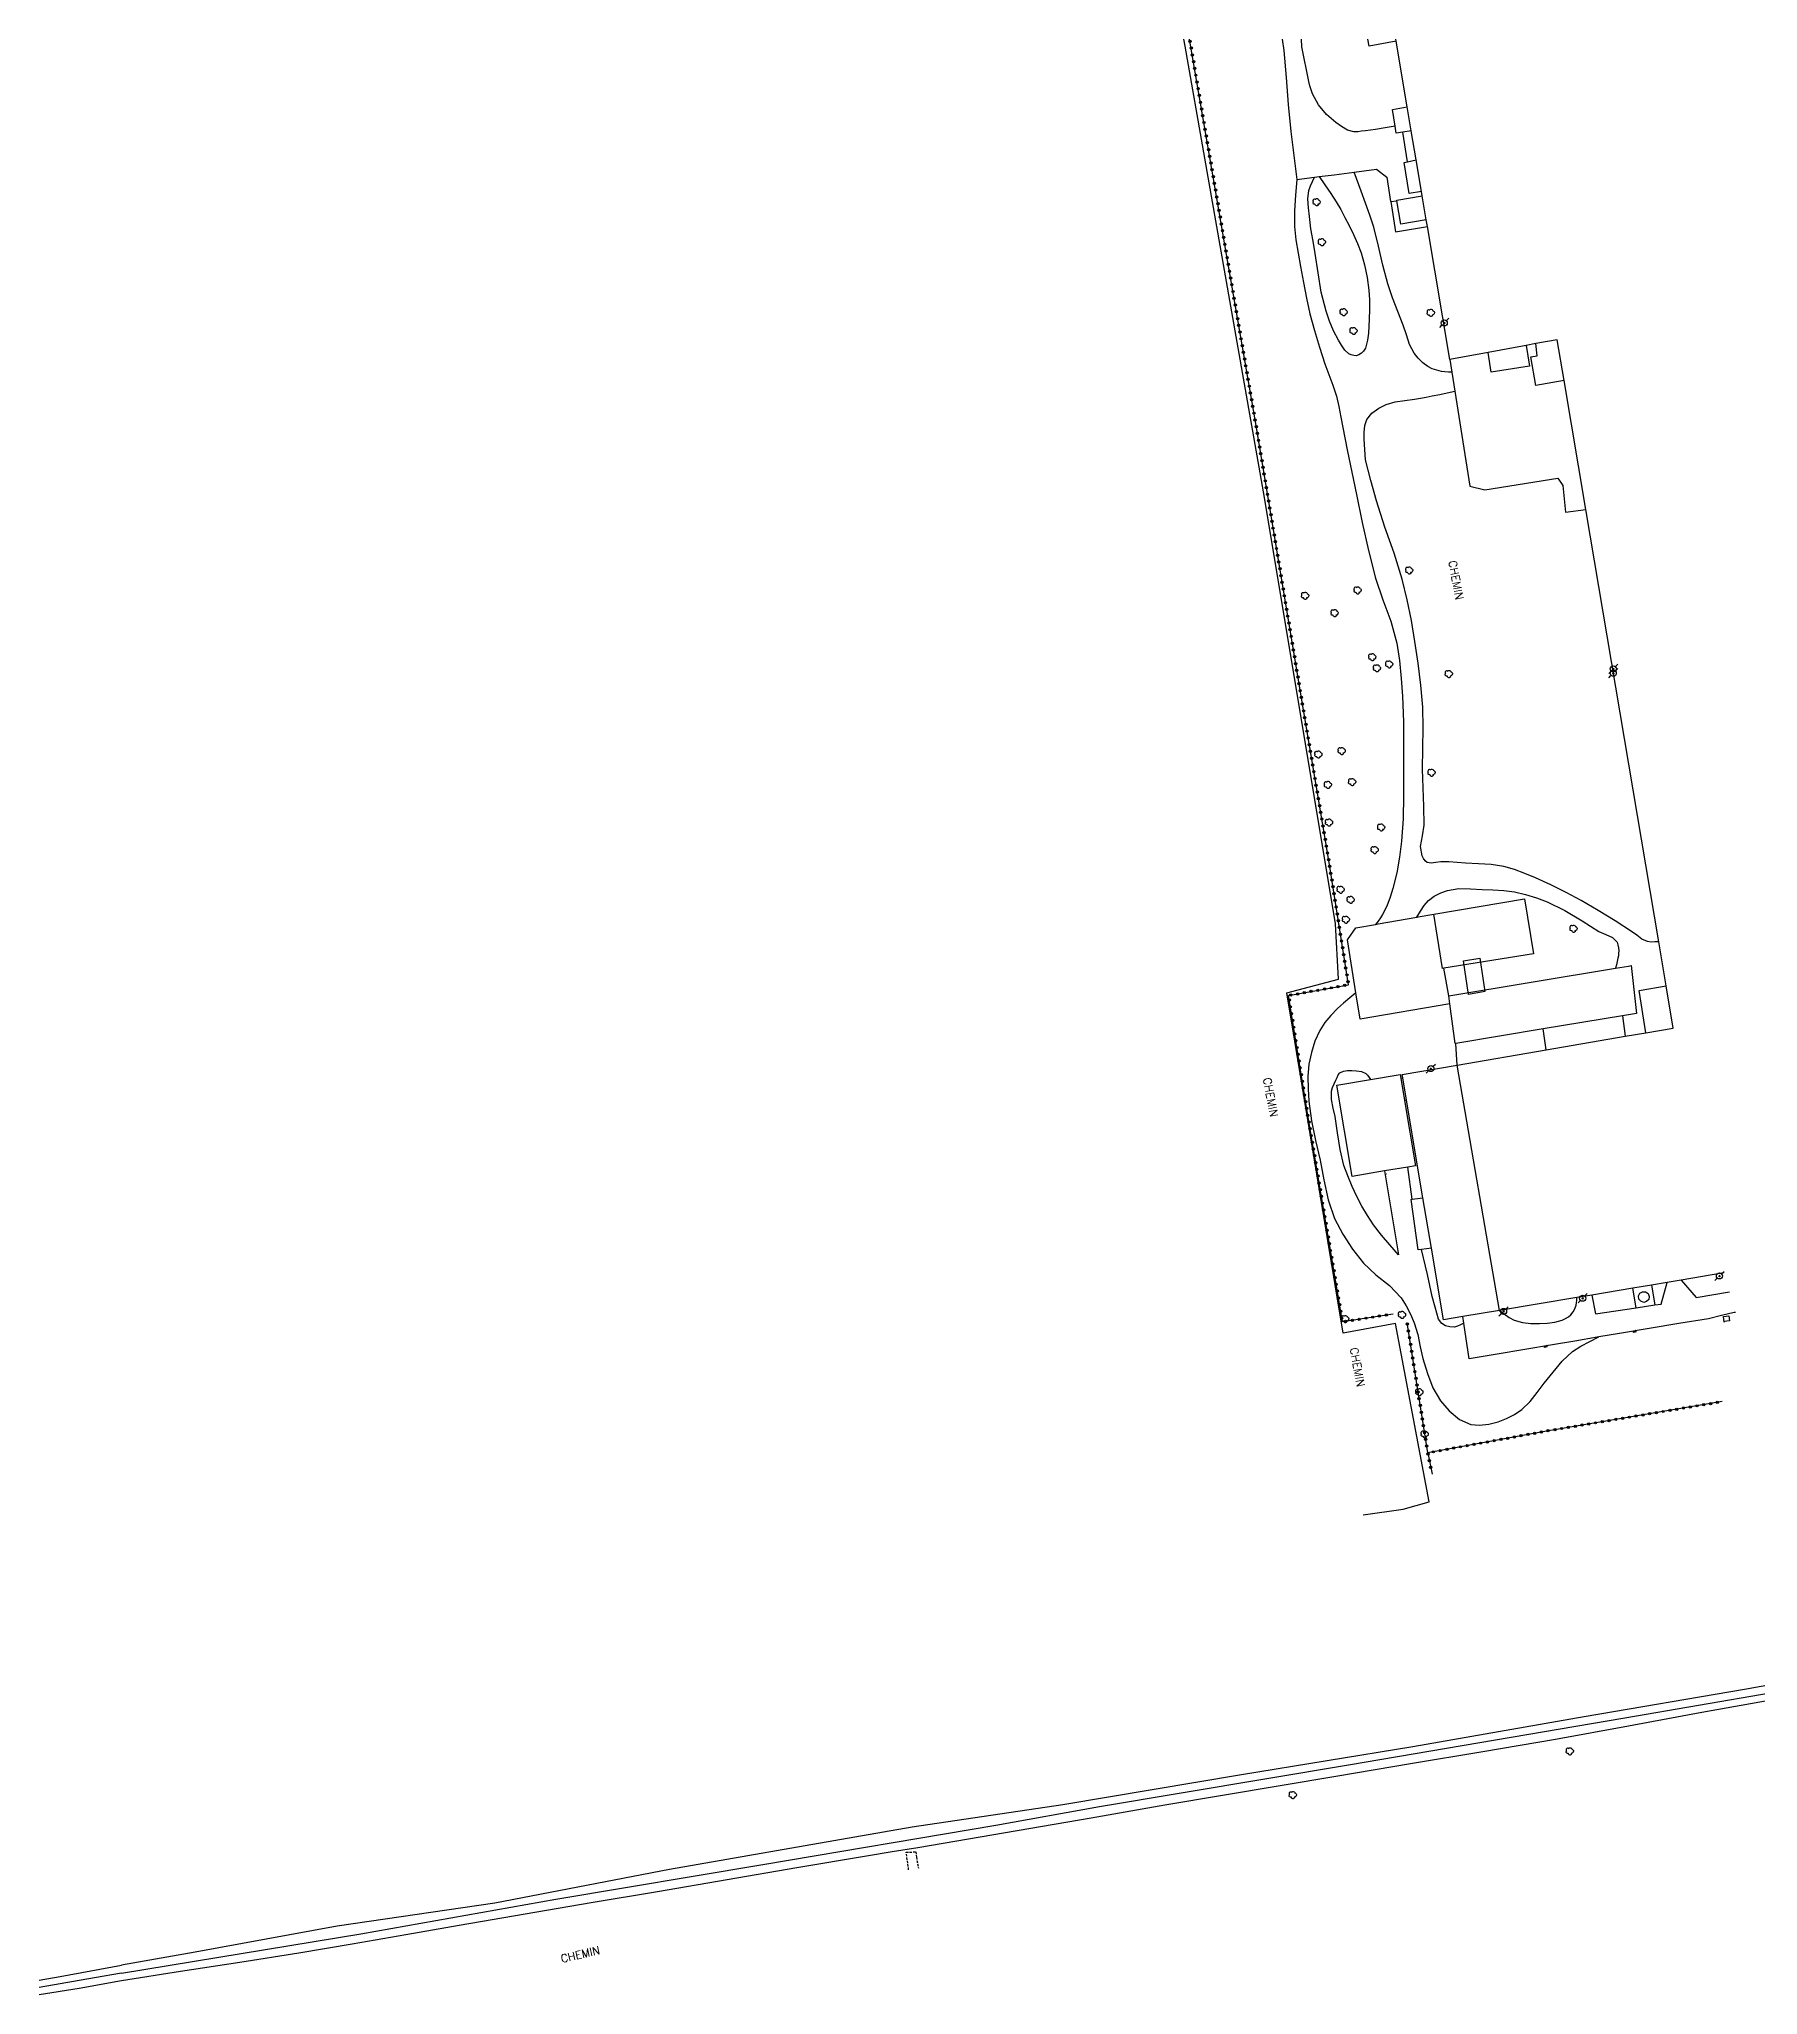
# Model space of a CAD drawing. Header units: millimetres. Extents: x 114000 to 115001, y 129000 to 130000.
# Drawn here: x 114000 to 114375.7, y 129572.3 to 130000 of the extents above; entities that cross this region are included whole.
import ezdxf

# ---------------------------------------------------------------- set-up
doc = ezdxf.new("R2010")
doc.units = ezdxf.units.MM
doc.linetypes.add('DASHED', pattern=[0.75, 0.5, -0.25])
doc.layers.get('0').update_dxf_attribs({"linetype": 'CONTINUOUS'})
for name, color, linetype in [('W0017', 7, 'CONTINUOUS'), ('W0071', 7, 'CONTINUOUS'), ('W0101', 7, 'CONTINUOUS'), ('W0104', 1, 'CONTINUOUS'), ('W0112', 1, 'DASHED'), ('W0300', 7, 'CONTINUOUS'), ('W0323', 7, 'CONTINUOUS'), ('W0330', 7, 'CONTINUOUS'), ('W0333', 7, 'CONTINUOUS'), ('W0401', 7, 'CONTINUOUS'), ('W0420', 7, 'CONTINUOUS'), ('W0473', 7, 'CONTINUOUS'), ('W0510', 5, 'CONTINUOUS'), ('W0989', 7, 'CONTINUOUS')]:
    doc.layers.add(name, color=color, linetype=linetype)
doc.styles.get("Standard").update_dxf_attribs({"font": 'romans.shx', "width": 0.85})

# ---------------------------------------------------------------- blocks, each defined once
blk = doc.blocks.new('T473')
for p, q in [((-0.166667, 0.166667), (0.166667, -0.166667)), ((-0.166667, -0.166667), (0.166667, 0.166667)), ((0.500001, 0.500001), (1.000002, 1.000002)), ((-1.000002, -1.000002), (-0.500001, -0.500001))]:
    blk.add_line(p, q)
blk.add_ellipse((0, 0), major_axis=(0.471405, 0.471405), ratio=1, start_param=5.4977871438, end_param=11.780972451)
blk = doc.blocks.new('T300')
for p, q in [((-0.8, 0.51), (-0.86, 0.34)), ((-0.86, 0.34), (-0.86, 0.17)), ((-0.86, 0.17), (-0.74, 0.06)), ((-0.69, 0.63), (-0.8, 0.51)), ((-0.8, -0.06), (-0.74, 0.06)), ((-0.74, 0.06), (-0.69, 0.11)), ((-0.57, 0.69), (-0.69, 0.63)), ((-0.46, 0.69), (-0.57, 0.69)), ((-0.29, 0.63), (-0.46, 0.69)), ((-0.29, 0.63), (-0.17, 0.74)), ((-0.23, 0.57), (-0.29, 0.63)), ((-0.17, 0.74), (-0.06, 0.8)), ((-0.06, 0.8), (0.06, 0.8)), ((0.06, 0.8), (0.23, 0.74)), ((0.23, 0.74), (0.34, 0.63)), ((0.34, 0.63), (0.4, 0.51)), ((0.46, 0.46), (0.34, 0.46)), ((0.4, 0.51), (0.4, 0.46)), ((0.57, 0.4), (0.46, 0.46)), ((0.57, 0.4), (0.69, 0.29)), ((0.69, 0.29), (0.74, 0.17)), ((0.74, 0.06), (0.69, -0.17)), ((0.74, 0.17), (0.74, 0.06)), ((-0.8, -0.17), (-0.8, -0.06)), ((-0.8, -0.23), (-0.8, -0.17)), ((-0.74, -0.34), (-0.8, -0.23)), ((-0.69, -0.4), (-0.74, -0.34)), ((-0.51, -0.46), (-0.69, -0.4)), ((-0.4, -0.46), (-0.51, -0.46)), ((-0.4, -0.46), (-0.34, -0.46)), ((-0.34, -0.46), (-0.34, -0.4)), ((-0.34, -0.51), (-0.34, -0.46)), ((-0.29, -0.63), (-0.34, -0.51)), ((-0.17, -0.74), (-0.29, -0.63)), ((-0.06, -0.8), (-0.17, -0.74)), ((0.06, -0.8), (-0.06, -0.8)), ((0.17, -0.74), (0.06, -0.8)), ((0.23, -0.69), (0.17, -0.74)), ((0.29, -0.46), (0.23, -0.46)), ((0.29, -0.63), (0.23, -0.69)), ((0.46, -0.4), (0.29, -0.46)), ((0.34, -0.51), (0.29, -0.63)), ((0.34, -0.51), (0.34, -0.46)), ((0.57, -0.34), (0.46, -0.4)), ((0.63, -0.29), (0.57, -0.34)), ((0.69, -0.17), (0.63, -0.29))]:
    blk.add_line(p, q)
blk = doc.blocks.new('T401')
for p, q in [((-0.3, 0.3), (0, 0.3)), ((-0.3, -0.25), (-0.3, 0.3)), ((-0.3, 0.15), (0, 0.15)), ((-0.3, 0), (0, 0)), ((0, 0.3), (0, -0.25)), ((-0.3, -0.15), (0, -0.15)), ((-0.3, -0.25), (-0.3, -0.3)), ((-0.3, -0.3), (0, -0.3)), ((0, -0.3), (0, -0.25))]:
    blk.add_line(p, q)
blk = doc.blocks.new('t323o')
at = {"color": 0, "linetype": 'Continuous'}
for radius in [0.25, 0.15]:
    blk.add_circle((0, 0), radius, dxfattribs=at)

msp = doc.modelspace()

# ---------------------------------------------------------------- linework, layer by layer
at = {"layer": 'W0017'}
for points in [[(114271.76, 130000), (114272.08, 129997.49), (114272.6, 129991.59), (114273.08, 129985.67), (114273.65, 129979.77), (114274.06, 129976.28), (114274.5, 129972.79), (114274.94, 129969.3)], [(114296.45, 129980.98), (114294.29, 129980.62), (114292.13, 129980.27), (114289.96, 129979.97), (114289.11, 129979.84), (114288.26, 129979.71), (114287.43, 129979.71), (114286.04, 129980.11), (114284.72, 129980.87), (114283.49, 129981.74), (114281.43, 129983.5), (114279.66, 129985.64), (114278.37, 129988.02), (114278.06, 129988.89), (114277.81, 129989.8), (114277.58, 129990.7), (114276.04, 129998.33), (114275.95, 130000)], [(114274.94, 129969.3), (114278.82, 129969.79), (114279.87, 129969.93), (114283.15, 129970.35), (114287.47, 129970.91), (114292.37, 129971.53)], [(114292.37, 129971.53), (114294.62, 129969.84)], [(114294.62, 129969.84), (114295.46, 129964.49)], [(114295.46, 129964.49), (114296.82, 129964.64)], [(114339.47, 129725.35), (114340.24, 129721.23), (114349.13, 129722.56), (114353.19, 129723.18), (114354.58, 129723.38), (114355.88, 129728.09)], [(114358.94, 129728.6), (114362.23, 129724.78), (114369.53, 129726.06)], [(114370.87, 129721.55), (114370.58, 129721.55), (114367.77, 129720.85), (114364.95, 129720.15), (114358.48, 129719.09), (114352, 129718.03), (114345.52, 129716.96), (114340.96, 129716.18), (114340.64, 129716.12), (114335.76, 129715.28), (114330.87, 129714.44), (114324.79, 129713.41), (114318.72, 129712.39), (114312.64, 129711.37)], [(114319.23, 129721.97), (114320.3, 129721.22), (114321.37, 129720.47), (114322.5, 129719.87), (114324.26, 129719.36), (114326.12, 129719.14), (114327.99, 129719.11), (114329.69, 129719.17), (114331.39, 129719.38), (114332.98, 129719.88), (114333.66, 129720.2), (114334.31, 129720.58), (114334.88, 129721.05), (114335.37, 129721.66), (114335.76, 129722.36), (114336.03, 129723.11), (114336.11, 129723.66), (114336.13, 129724.23), (114336.15, 129724.79)], [(114312.64, 129711.37), (114311.45, 129719.18), (114311.23, 129720.62)]]:
    msp.add_lwpolyline(points, dxfattribs=at)
at = {"layer": 'W0071'}
for points in [[(114274.94, 129969.3), (114274.68, 129965.87), (114274.42, 129962.45), (114274.41, 129959.04), (114274.72, 129956.11), (114275.22, 129953.19), (114275.76, 129950.28), (114276.38, 129946.81), (114277.05, 129943.36), (114277.82, 129939.93), (114278.79, 129936.25), (114279.88, 129932.6), (114281.05, 129928.97), (114281.92, 129926.63), (114282.82, 129924.3), (114283.61, 129921.93), (114284.15, 129919.66), (114284.58, 129917.35), (114285.01, 129915.04), (114285.99, 129910.16), (114286.96, 129905.28), (114287.97, 129900.41), (114289.26, 129894.27), (114290.61, 129888.15), (114292.16, 129882.09), (114293.76, 129877.37), (114295.49, 129872.7), (114296.82, 129867.93), (114297.41, 129864.09), (114297.76, 129860.19), (114298.02, 129856.29), (114298.26, 129850.69), (114298.3, 129845.07), (114298.26, 129839.46), (114298.26, 129834.49), (114298.2, 129829.52), (114297.84, 129824.58), (114297.41, 129821.11), (114296.83, 129817.65), (114295.97, 129814.27), (114295.34, 129812.33), (114294.61, 129810.42), (114293.7, 129808.6), (114293.21, 129807.85), (114292.7, 129807.12), (114292.18, 129806.39)], [(114279.87, 129969.93), (114281.11, 129968.1), (114282.36, 129966.27), (114283.55, 129964.41), (114284.54, 129962.71), (114285.48, 129960.98), (114286.37, 129959.23), (114287.32, 129957.27), (114288.22, 129955.29), (114288.99, 129953.27), (114289.76, 129950.61), (114290.32, 129947.88), (114290.68, 129945.12), (114290.81, 129943.01), (114290.83, 129940.89), (114290.76, 129938.77), (114290.72, 129937.23), (114290.63, 129935.69), (114290.38, 129934.18), (114290.19, 129933.31), (114289.95, 129932.45), (114289.53, 129931.73), (114289.06, 129931.29), (114288.5, 129930.93), (114287.92, 129930.75), (114287.39, 129930.79), (114286.85, 129930.97), (114286.35, 129931.21), (114285.43, 129931.99), (114284.72, 129933.08), (114284.07, 129934.2), (114283, 129936.21), (114282.12, 129938.34), (114281.36, 129940.51), (114280.29, 129944.63), (114279.6, 129948.87), (114278.96, 129953.12), (114278.49, 129955.8), (114278.04, 129958.49), (114277.72, 129961.19), (114277.51, 129963.11), (114277.38, 129965.04), (114277.58, 129966.9), (114277.92, 129967.88), (114278.37, 129968.84), (114278.82, 129969.79)], [(114308.84, 129927.14), (114308.09, 129927.18), (114307.33, 129927.23), (114306.59, 129927.32), (114305.56, 129927.57), (114304.55, 129927.93), (114303.61, 129928.4), (114302.47, 129929.22), (114301.46, 129930.24), (114300.57, 129931.34), (114299.58, 129933.24), (114298.9, 129935.35), (114298.23, 129937.46), (114297.06, 129940.46), (114295.9, 129943.45), (114294.84, 129946.48), (114293.75, 129950.59), (114292.84, 129954.75), (114291.78, 129958.87), (114290.91, 129961.5), (114289.98, 129964.12), (114289.02, 129966.73), (114288.51, 129968.12), (114287.99, 129969.51), (114287.47, 129970.91)], [(114354.07, 129802.6), (114353.24, 129802.58), (114352.41, 129802.55), (114351.61, 129802.63), (114350.4, 129803.18), (114349.28, 129804.04), (114348.15, 129804.88), (114344.51, 129807.21), (114340.84, 129809.47), (114337.11, 129811.62), (114333.83, 129813.4), (114330.5, 129815.08), (114327.1, 129816.6), (114324.83, 129817.52), (114322.54, 129818.38), (114320.2, 129819.05), (114317.45, 129819.47), (114314.65, 129819.65), (114311.84, 129819.79), (114310.02, 129819.93), (114308.21, 129820.05), (114306.4, 129820.09), (114305.35, 129819.94), (114304.3, 129819.76), (114303.42, 129819.94), (114303.01, 129820.32), (114302.66, 129820.83), (114302.36, 129821.36), (114301.99, 129823.44), (114302.4, 129825.76), (114302.76, 129828.08), (114302.75, 129832.16), (114302.59, 129836.25), (114302.46, 129840.35), (114302.5, 129844.88), (114302.57, 129849.42), (114302.47, 129853.94), (114302.08, 129858.73), (114301.5, 129863.5), (114300.78, 129868.26), (114299.99, 129872.83), (114299.07, 129877.38), (114298, 129881.89), (114296.22, 129887.62), (114294.18, 129893.28), (114292.4, 129899.01), (114291.12, 129903.47), (114290, 129907.96), (114289.65, 129912.48), (114289.71, 129913.99), (114289.85, 129915.51), (114290.27, 129916.85), (114291.37, 129918.18), (114292.88, 129919.26), (114294.5, 129920.11), (114296.47, 129920.7), (114298.59, 129920.98), (114300.7, 129921.25), (114301.98, 129921.48), (114303.26, 129921.71), (114304.54, 129921.96), (114306.2, 129922.3), (114307.85, 129922.67), (114309.5, 129923.03)], [(114301.17, 129807.99), (114301.97, 129809.26), (114302.76, 129810.53), (114303.71, 129811.63), (114304.98, 129812.55), (114306.42, 129813.27), (114307.91, 129813.82), (114310.35, 129814.23), (114312.9, 129814.19), (114315.45, 129814.06), (114317.81, 129813.99), (114320.18, 129813.85), (114322.52, 129813.53), (114324.95, 129812.96), (114327.34, 129812.2), (114329.68, 129811.32), (114333.57, 129809.43), (114337.3, 129807.16), (114341.01, 129804.87), (114342.49, 129804.21), (114343.97, 129803.54), (114344.96, 129802.53), (114345.16, 129801.95), (114345.28, 129801.3), (114345.33, 129800.65), (114345.31, 129800.1), (114345.24, 129799.55), (114345.15, 129799.01), (114345.01, 129798.27), (114344.83, 129797.55), (114344.65, 129796.82)], [(114287.88, 129791.43), (114286.51, 129790.31), (114285.13, 129789.19), (114283.83, 129788), (114282.42, 129786.51), (114281.1, 129784.92), (114279.99, 129783.23), (114278.9, 129780.89), (114278.13, 129778.39), (114277.61, 129775.84), (114277.37, 129773.16), (114277.41, 129770.43), (114277.58, 129767.72), (114278.14, 129763.41), (114279.05, 129759.13), (114280.04, 129754.87), (114280.89, 129750.52), (114281.82, 129746.2), (114283.22, 129742.07), (114284.99, 129738.65), (114287.13, 129735.38), (114289.52, 129732.33), (114292.25, 129729.78), (114295.22, 129727.42), (114297.75, 129724.74), (114298.85, 129722.99), (114299.81, 129721.14), (114300.63, 129719.24), (114301.37, 129716.69), (114301.88, 129714.05), (114302.51, 129711.45), (114303.5, 129708.2), (114304.67, 129705.02), (114306.33, 129702.21), (114308.24, 129700.04), (114310.49, 129698.13), (114312.98, 129697.02), (114314.91, 129696.88), (114316.96, 129697.14), (114318.94, 129697.64), (114320.77, 129698.33), (114322.53, 129699.26), (114324.15, 129700.35), (114325.93, 129702.07), (114327.48, 129704.07), (114329.04, 129706.05), (114331.01, 129708.48), (114332.99, 129710.88), (114335.22, 129712.97), (114337.05, 129714.15), (114339.01, 129715.16), (114340.96, 129716.18)], [(114297.17, 129734.15), (114295.3, 129736.3), (114293.43, 129738.46), (114291.7, 129740.71), (114290.4, 129742.71), (114289.2, 129744.78), (114288.09, 129746.9), (114287.03, 129749.12), (114286.07, 129751.4), (114285.25, 129753.71), (114284.4, 129757.21), (114283.86, 129760.8), (114283.35, 129764.39), (114282.93, 129766.24), (114282.51, 129768.09), (114282.52, 129769.9), (114282.76, 129770.73), (114283.1, 129771.55), (114283.48, 129772.36), (114283.74, 129772.94), (114284.02, 129773.5), (114284.39, 129773.96), (114285.13, 129774.3), (114286.04, 129774.42), (114286.95, 129774.43), (114288.03, 129774.4), (114289.12, 129774.23), (114290.04, 129773.78), (114290.42, 129773.4), (114290.75, 129772.94), (114291.08, 129772.48)], [(114294.14, 129752.49), (114297.17, 129734.15)], [(114294.52, 129751.78), (114294.51, 129751.79)], [(114300.17, 129746.28), (114299.23, 129753.34)], [(114311.45, 129719.18), (114310.77, 129718.85), (114310.09, 129718.51), (114309.39, 129718.32), (114308.43, 129718.36), (114307.45, 129718.63), (114306.63, 129719.09), (114305.95, 129720.06), (114305.55, 129721.36), (114305.2, 129722.66), (114304.54, 129725.02), (114304.04, 129727.42), (114303.53, 129729.82), (114303.09, 129731.65), (114302.66, 129733.48), (114302.23, 129735.32)], [(114504.32, 129661.31), (114455.09, 129653.02), (114414.47, 129646.61), (114372.82, 129639.08), (114337.78, 129633.1), (114300.34, 129626.55), (114262.85, 129620.44), (114223.79, 129613.9), (114190.85, 129608.97), (114137.79, 129599.7), (114099.59, 129592.39), (114065.16, 129587.34), (114034.14, 129581.63), (114018, 129578.77)], [(114018, 129577.05), (114070.35, 129585.65), (114112.94, 129593.2), (114158.19, 129600.81), (114209.14, 129609.45), (114231.81, 129613.48), (114286.22, 129622.59), (114346.64, 129632.91), (114394.94, 129641.21), (114498.54, 129658.74), (114504.17, 129659.72)], [(114000, 129575.53), (114004.58, 129576.33), (114018, 129578.77)], [(114018, 129577.05), (114012.13, 129576.05), (114000, 129573.93)]]:
    msp.add_lwpolyline(points, dxfattribs=at)
at = {"layer": 'W0101'}
msp.add_lwpolyline([(114368.31, 129730.17), (114358.94, 129728.6), (114355.88, 129728.09), (114352.48, 129727.52), (114348.4, 129726.84), (114339.47, 129725.35), (114336.15, 129724.79), (114319.23, 129721.97), (114310.01, 129775.61), (114329.46, 129778.95), (114346.76, 129781.93), (114351.27, 129782.7), (114357.26, 129783.73), (114355.7, 129792.95), (114354.07, 129802.6), (114338.13, 129897.16), (114333.38, 129925.34), (114331.88, 129934.25), (114327.2, 129933.4), (114325.12, 129933.02), (114316.8, 129931.5), (114308.39, 129929.97), (114303.5, 129959), (114303.24, 129960.51), (114302.36, 129965.72), (114302.21, 129966.66), (114301.04, 129973.59), (114299.97, 129979.93), (114299.09, 129985.16), (114296.67, 129999.52), (114296.58, 130000)], dxfattribs=at)
at = {"layer": 'W0104'}
for points in [[(114296.67, 129999.52), (114290.76, 129998.45), (114290.51, 130000)], [(114299.97, 129979.93), (114298.12, 129979.62), (114296.7, 129979.4), (114296.45, 129980.98), (114295.85, 129984.63), (114299.09, 129985.16)], [(114299.14, 129973.18), (114298.12, 129979.62)], [(114302.21, 129966.66), (114299.53, 129966.23), (114298.44, 129973.03), (114299.14, 129973.18), (114301.04, 129973.59)], [(114303.24, 129960.51), (114297.7, 129959.55), (114296.82, 129964.64), (114296.8, 129964.76), (114302.36, 129965.72)], [(114325.12, 129933.02), (114325.82, 129928.47), (114317.46, 129927.18), (114316.8, 129931.5)], [(114333.38, 129925.34), (114327.23, 129924.25), (114326.13, 129930.52), (114327.49, 129930.76), (114327.2, 129933.4)], [(114351.27, 129782.7), (114349.76, 129791.98), (114355.7, 129792.95)], [(114346.17, 129786.39), (114346.76, 129781.93)], [(114329.46, 129778.95), (114328.82, 129783.53)], [(114297.7, 129772.79), (114298.1, 129772.84)], [(114319.23, 129721.97), (114311.23, 129720.62), (114307.02, 129719.91), (114304.37, 129735.62), (114302.52, 129746.62), (114298.91, 129767.99), (114298.1, 129772.84), (114297.97, 129773.58), (114310.01, 129775.61)], [(114298.91, 129767.99), (114298.51, 129767.91)], [(114304.37, 129735.62), (114302.23, 129735.32), (114301.5, 129735.21), (114299.94, 129746.25), (114300.17, 129746.28), (114302.52, 129746.62)]]:
    msp.add_lwpolyline(points, dxfattribs=at)
for points in [[(114304.88, 129808.64), (114324.69, 129811.96), (114326.7, 129799.98), (114307.09, 129796.84), (114306.78, 129796.79)], [(114314.95, 129798.99), (114316.04, 129791.73), (114312.5, 129791.06), (114311.39, 129798.45)], [(114308.16, 129790.8), (114344.65, 129796.82), (114347.48, 129797.28), (114348.07, 129797.38), (114349.22, 129786.89), (114346.17, 129786.39), (114328.82, 129783.53), (114309.68, 129780.37), (114309.6, 129780.36), (114308.41, 129789.04)], [(114287.06, 129751.3), (114283.72, 129771.25), (114291.08, 129772.48), (114297.57, 129773.56), (114297.7, 129772.79), (114298.51, 129767.91), (114300.9, 129753.61), (114299.23, 129753.34), (114294.14, 129752.49)], [(114350.54, 129726.08), (114351.21, 129726.05), (114351.75, 129725.67), (114352.01, 129725.05), (114351.88, 129724.4), (114351.43, 129723.91), (114350.78, 129723.75), (114350.18, 129724), (114349.73, 129724.48), (114349.66, 129725.15), (114349.96, 129725.74)]]:
    msp.add_lwpolyline(points, close=True, dxfattribs=at)
at = {"layer": 'W0112'}
msp.add_lwpolyline([(114190.09, 129599.64), (114189.56, 129603.49), (114191.67, 129603.59), (114191.78, 129602.42), (114192.22, 129600)], dxfattribs=at)
at = {"layer": 'W0323'}
for points in [[(114295.99, 129721.19), (114284.92, 129719.5), (114277.21, 129765.48), (114273.15, 129790.85), (114286.24, 129793.2), (114281.94, 129820.4), (114275.01, 129861.53), (114266.11, 129915.06), (114259.59, 129952.91), (114251.52, 130000)], [(114303.57, 129690.84), (114299.07, 129719.28)], [(114367.94, 129702.04), (114329.52, 129695.6), (114303.57, 129690.84), (114304.52, 129686.2)]]:
    msp.add_lwpolyline(points, dxfattribs=at)
at = {"layer": 'W0330'}
msp.add_lwpolyline([(114289.47, 129677.26), (114298.22, 129678.54), (114303.9, 129680.09), (114296.53, 129719.1), (114285.09, 129717.01), (114272.75, 129791.44), (114284.05, 129794.4), (114283.38, 129806.54), (114267.92, 129899.76), (114259.14, 129949.5), (114250.55, 129998.43), (114250.28, 130000)], dxfattribs=at)
at = {"layer": 'W0333'}
for points in [[(114295.47, 129964.48), (114296.5, 129957.89), (114303.5, 129959)], [(114308.39, 129929.97), (114308.84, 129927.14), (114309.5, 129923.03), (114312.81, 129902.23), (114316.06, 129901.4), (114332, 129903.99), (114333.13, 129902.36), (114333.68, 129896.58), (114338.13, 129897.16)], [(114308.41, 129789.04), (114288.79, 129785.71), (114287.88, 129791.43), (114286.04, 129803.01), (114287.86, 129805.62), (114292.18, 129806.39), (114292.72, 129806.49), (114301.17, 129807.99), (114301.27, 129808), (114301.51, 129808.05), (114301.51, 129808.05), (114304.88, 129808.64)], [(114308.16, 129790.8), (114307.09, 129796.84)], [(114310.01, 129775.61), (114309.68, 129780.37)], [(114349.13, 129722.56), (114348.4, 129726.84)], [(114352.48, 129727.52), (114353.19, 129723.18)]]:
    msp.add_lwpolyline(points, dxfattribs=at)
at = {"layer": 'W0420'}
msp.add_lwpolyline([(114368.37, 129719.41), (114368.21, 129720.63), (114369.43, 129720.78), (114369.56, 129719.72), (114368.35, 129719.57)], close=True, dxfattribs=at)
at = {"layer": 'W0510'}
for points in [[(114379.47, 129636.91), (114363.46, 129634.07), (114347.48, 129631.07), (114331.49, 129628.15), (114315.64, 129625.44), (114299.77, 129622.8), (114283.91, 129620.16), (114271.32, 129618.03), (114258.73, 129615.9), (114246.13, 129613.76), (114229.98, 129610.96), (114213.82, 129608.15), (114197.66, 129605.39), (114192.07, 129604.46), (114186.49, 129603.55), (114180.91, 129602.63), (114165.65, 129600.07), (114150.4, 129597.47), (114135.15, 129594.87), (114120.71, 129592.41), (114106.27, 129589.95), (114091.84, 129587.48), (114080.15, 129585.45), (114068.47, 129583.42), (114056.78, 129581.44), (114043.86, 129579.37), (114030.93, 129577.38), (114018, 129575.38)], [(114018, 129575.38), (114008.75, 129573.73), (114000, 129572.3)]]:
    msp.add_lwpolyline(points, dxfattribs=at)

# ---------------------------------------------------------------- block references
at = {"layer": 'W0300'}
for p in [(114279.31, 129964.33), (114280.46, 129955.57), (114285.23, 129940.26), (114304.28, 129940.12), (114287.38, 129936.17), (114299.56, 129883.79), (114276.81, 129878.25), (114288.27, 129879.45), (114283.25, 129874.46), (114291.49, 129864.83), (114292.51, 129862.4), (114295.18, 129863.25), (114308.21, 129861.15), (114284.81, 129844.31), (114279.7, 129843.54), (114281.77, 129836.89), (114287.08, 129837.53), (114304.44, 129839.57), (114282.03, 129828.66), (114293.43, 129827.59), (114292.01, 129822.66), (114284.57, 129813.98), (114286.76, 129811.75), (114285.72, 129807.42), (114335.48, 129805.44), (114285.56, 129720.09), (114298, 129720.99), (114301.79, 129704.08), (114302.95, 129694.87), (114334.67, 129625.56), (114274.11, 129615.98)]:
    msp.add_blockref('T300', p, dxfattribs=at)
at = {"layer": 'W0323'}
for p, rotation in [((114251.6, 129999.51), 99.72994417732771), ((114251.86, 129998.03), 99.72994417732771), ((114252.11, 129996.55), 99.72994417732771), ((114252.37, 129995.07), 99.72994417732771), ((114252.62, 129993.59), 99.72994417732771), ((114252.87, 129992.12), 99.72994417732771), ((114253.13, 129990.64), 99.72994417732771), ((114253.38, 129989.16), 99.72994417732771), ((114253.63, 129987.68), 99.72994417732771), ((114253.89, 129986.2), 99.72994417732771), ((114254.14, 129984.72), 99.72994417732771), ((114254.39, 129983.25), 99.72994417732771), ((114254.65, 129981.77), 99.72994417732771), ((114254.9, 129980.29), 99.72994417732771), ((114255.15, 129978.81), 99.72994417732771), ((114255.41, 129977.33), 99.72994417732771), ((114255.66, 129975.85), 99.72994417732771), ((114255.91, 129974.37), 99.72994417732771), ((114256.17, 129972.9), 99.72994417732771), ((114256.42, 129971.42), 99.72994417732771), ((114256.67, 129969.94), 99.72994417732771), ((114256.93, 129968.46), 99.72994417732771), ((114257.18, 129966.98), 99.72994417732771), ((114257.44, 129965.5), 99.72994417732771), ((114257.69, 129964.03), 99.72994417732771), ((114257.94, 129962.55), 99.72994417732771), ((114258.2, 129961.07), 99.72994417732771), ((114258.45, 129959.59), 99.72994417732771), ((114258.7, 129958.11), 99.72994417732771), ((114258.96, 129956.63), 99.72994417732771), ((114259.21, 129955.15), 99.72994417732771), ((114259.46, 129953.68), 99.72994417732771), ((114259.72, 129952.2), 99.76517323716767), ((114259.97, 129950.72), 99.76517323716767), ((114260.23, 129949.24), 99.76517323716767), ((114260.48, 129947.76), 99.76517323716767), ((114260.74, 129946.29), 99.76517323716767), ((114260.99, 129944.81), 99.76517323716767), ((114261.24, 129943.33), 99.76517323716767), ((114261.5, 129941.85), 99.76517323716767), ((114261.75, 129940.37), 99.76517323716767), ((114262.01, 129938.89), 99.76517323716767), ((114262.26, 129937.42), 99.76517323716767), ((114262.52, 129935.94), 99.76517323716767), ((114262.77, 129934.46), 99.76517323716767), ((114263.02, 129932.98), 99.76517323716767), ((114263.28, 129931.5), 99.76517323716767), ((114263.53, 129930.02), 99.76517323716767), ((114263.79, 129928.55), 99.76517323716767), ((114264.04, 129927.07), 99.76517323716767), ((114264.3, 129925.59), 99.76517323716767), ((114264.55, 129924.11), 99.76517323716767), ((114264.81, 129922.63), 99.76517323716767), ((114265.06, 129921.15), 99.76517323716767), ((114265.31, 129919.68), 99.76517323716767), ((114265.57, 129918.2), 99.76517323716767), ((114265.82, 129916.72), 99.76517323716767), ((114266.08, 129915.24), 99.76517323716767), ((114266.32, 129913.76), 99.44322986397498), ((114266.57, 129912.28), 99.44322986397498), ((114266.82, 129910.8), 99.44322986397498), ((114267.06, 129909.32), 99.44322986397498), ((114267.31, 129907.84), 99.44322986397498), ((114267.56, 129906.36), 99.44322986397498), ((114267.8, 129904.88), 99.44322986397498), ((114268.05, 129903.4), 99.44322986397498), ((114268.29, 129901.92), 99.44322986397498), ((114268.54, 129900.45), 99.44322986397498), ((114268.79, 129898.97), 99.44322986397498), ((114269.03, 129897.49), 99.44322986397498), ((114269.28, 129896.01), 99.44322986397498), ((114269.52, 129894.53), 99.44322986397498), ((114269.77, 129893.05), 99.44322986397498), ((114270.02, 129891.57), 99.44322986397498), ((114270.26, 129890.09), 99.44322986397498), ((114270.51, 129888.61), 99.44322986397498), ((114270.75, 129887.13), 99.44322986397498), ((114271, 129885.65), 99.44322986397498), ((114271.25, 129884.17), 99.44322986397498), ((114271.49, 129882.69), 99.44322986397498), ((114271.74, 129881.21), 99.44322986397498), ((114271.99, 129879.73), 99.44322986397498), ((114272.23, 129878.25), 99.44322986397498), ((114272.48, 129876.77), 99.44322986397498), ((114272.72, 129875.29), 99.44322986397498), ((114272.97, 129873.81), 99.44322986397498), ((114273.22, 129872.33), 99.44322986397498), ((114273.46, 129870.85), 99.44322986397498), ((114273.71, 129869.37), 99.44322986397498), ((114273.95, 129867.89), 99.44322986397498), ((114274.2, 129866.41), 99.44322986397498), ((114274.45, 129864.93), 99.44322986397498), ((114274.69, 129863.45), 99.44322986397498), ((114274.94, 129861.97), 99.44322986397498), ((114275.19, 129860.49), 99.55808573737063), ((114275.44, 129859.02), 99.55808573737063), ((114275.68, 129857.54), 99.55808573737063), ((114275.93, 129856.06), 99.55808573737063), ((114276.18, 129854.58), 99.55808573737063), ((114276.43, 129853.1), 99.55808573737063), ((114276.68, 129851.62), 99.55808573737063), ((114276.93, 129850.14), 99.55808573737063), ((114277.18, 129848.66), 99.55808573737063), ((114277.43, 129847.18), 99.55808573737063), ((114277.68, 129845.7), 99.55808573737063), ((114277.93, 129844.22), 99.55808573737063), ((114278.18, 129842.74), 99.55808573737063), ((114278.42, 129841.26), 99.55808573737063), ((114278.67, 129839.79), 99.55808573737063), ((114278.92, 129838.31), 99.55808573737063), ((114279.17, 129836.83), 99.55808573737063), ((114279.42, 129835.35), 99.55808573737063), ((114279.67, 129833.87), 99.55808573737063), ((114279.92, 129832.39), 99.55808573737063), ((114280.17, 129830.91), 99.55808573737063), ((114280.42, 129829.43), 99.55808573737063), ((114280.67, 129827.95), 99.55808573737063), ((114280.92, 129826.47), 99.55808573737063), ((114281.16, 129824.99), 99.55808573737063), ((114281.41, 129823.51), 99.55808573737063), ((114281.66, 129822.04), 99.55808573737063), ((114281.91, 129820.56), 99.55808573737063), ((114282.15, 129819.08), 98.98474299786548), ((114282.38, 129817.59), 98.98474299786548), ((114282.62, 129816.11), 98.98474299786548), ((114282.85, 129814.63), 98.98474299786548), ((114283.08, 129813.15), 98.98474299786548), ((114283.32, 129811.67), 98.98474299786548), ((114283.55, 129810.19), 98.98474299786548), ((114283.79, 129808.7), 98.98474299786548), ((114284.02, 129807.22), 98.98474299786548), ((114284.26, 129805.74), 98.98474299786548), ((114284.49, 129804.26), 98.98474299786548), ((114284.72, 129802.78), 98.98474299786548), ((114284.96, 129801.3), 98.98474299786548), ((114285.19, 129799.81), 98.98474299786548), ((114285.43, 129798.33), 98.98474299786548), ((114285.66, 129796.85), 98.98474299786548), ((114285.9, 129795.37), 98.98474299786548), ((114286.13, 129793.89), 98.98474299786548), ((114273.32, 129789.85), 99.07416174850196), ((114273.63, 129790.94), 10.17877444406939), ((114275.11, 129791.21), 10.17877444406939), ((114276.58, 129791.47), 10.17877444406939), ((114278.06, 129791.74), 10.17877444406939), ((114279.54, 129792), 10.17877444406939), ((114281.01, 129792.27), 10.17877444406939), ((114282.49, 129792.53), 10.17877444406939), ((114283.97, 129792.8), 10.17877444406939), ((114285.44, 129793.06), 10.17877444406939), ((114273.55, 129788.37), 99.07416174850196), ((114273.79, 129786.89), 99.07416174850196), ((114274.02, 129785.41), 99.07416174850196), ((114274.26, 129783.93), 99.07416174850196), ((114274.5, 129782.45), 99.07416174850196), ((114274.73, 129780.96), 99.07416174850196), ((114274.97, 129779.48), 99.07416174850196), ((114275.21, 129778), 99.07416174850196), ((114275.44, 129776.52), 99.07416174850196), ((114275.68, 129775.04), 99.07416174850196), ((114275.92, 129773.56), 99.07416174850196), ((114276.15, 129772.08), 99.07416174850196), ((114276.39, 129770.6), 99.07416174850196), ((114276.63, 129769.12), 99.07416174850196), ((114276.86, 129767.63), 99.07416174850196), ((114277.1, 129766.15), 99.07416174850196), ((114277.34, 129764.67), 99.52212988934163), ((114277.59, 129763.19), 99.52212988934163), ((114277.84, 129761.71), 99.52212988934163), ((114278.09, 129760.23), 99.52212988934163), ((114278.34, 129758.76), 99.52212988934163), ((114278.58, 129757.28), 99.52212988934163), ((114278.83, 129755.8), 99.52212988934163), ((114279.08, 129754.32), 99.52212988934163), ((114279.33, 129752.84), 99.52212988934163), ((114279.58, 129751.36), 99.52212988934163), ((114279.82, 129749.88), 99.52212988934163), ((114280.07, 129748.4), 99.52212988934163), ((114280.32, 129746.92), 99.52212988934163), ((114280.57, 129745.44), 99.52212988934163), ((114280.82, 129743.96), 99.52212988934163), ((114281.07, 129742.48), 99.52212988934163), ((114281.31, 129741), 99.52212988934163), ((114281.56, 129739.52), 99.52212988934163), ((114281.81, 129738.04), 99.52212988934163), ((114282.06, 129736.57), 99.52212988934163), ((114282.31, 129735.09), 99.52212988934163), ((114282.55, 129733.61), 99.52212988934163), ((114282.8, 129732.13), 99.52212988934163), ((114283.05, 129730.65), 99.52212988934163), ((114283.3, 129729.17), 99.52212988934163), ((114283.55, 129727.69), 99.52212988934163), ((114283.79, 129726.21), 99.52212988934163), ((114284.04, 129724.73), 99.52212988934163), ((114284.29, 129723.25), 99.52212988934163), ((114284.54, 129721.77), 99.52212988934163), ((114291.54, 129720.51), 188.6850901474845), ((114293.02, 129720.74), 188.6850901474845), ((114294.51, 129720.97), 188.6850901474845), ((114284.79, 129720.29), 99.52212988934163), ((114285.61, 129719.61), 188.6850901474845), ((114287.09, 129719.83), 188.6850901474845), ((114288.58, 129720.06), 188.6850901474845), ((114290.06, 129720.29), 188.6850901474845), ((114299.11, 129718.99), 98.98700556673921), ((114299.35, 129717.5), 98.98700556673921), ((114299.58, 129716.02), 98.98700556673921), ((114299.82, 129714.54), 98.98700556673921), ((114300.05, 129713.06), 98.98700556673921), ((114300.29, 129711.58), 98.98700556673921), ((114300.52, 129710.1), 98.98700556673921), ((114300.75, 129708.61), 98.98700556673921), ((114300.99, 129707.13), 98.98700556673921), ((114301.22, 129705.65), 98.98700556673921), ((114301.46, 129704.17), 98.98700556673921), ((114301.69, 129702.69), 98.98700556673921), ((114301.93, 129701.21), 98.98700556673921), ((114302.16, 129699.72), 98.98700556673921), ((114350.61, 129699.14), 189.5120525505547), ((114352.08, 129699.38), 189.5120525505547), ((114353.56, 129699.63), 189.5120525505547), ((114355.04, 129699.88), 189.5120525505547), ((114356.52, 129700.13), 189.5120525505547), ((114358, 129700.37), 189.5120525505547), ((114359.48, 129700.62), 189.5120525505547), ((114360.96, 129700.87), 189.5120525505547), ((114362.44, 129701.12), 189.5120525505547), ((114363.92, 129701.37), 189.5120525505547), ((114365.4, 129701.61), 189.5120525505547), ((114366.88, 129701.86), 189.5120525505547), ((114302.39, 129698.24), 98.98700556673921), ((114302.63, 129696.76), 98.98700556673921), ((114302.86, 129695.28), 98.98700556673921), ((114325.47, 129694.86), 190.4075805647708), ((114326.94, 129695.13), 190.4075805647708), ((114328.42, 129695.4), 190.4075805647708), ((114329.89, 129695.66), 189.5120525505547), ((114331.37, 129695.91), 189.5120525505547), ((114332.85, 129696.16), 189.5120525505547), ((114334.33, 129696.41), 189.5120525505547), ((114335.81, 129696.66), 189.5120525505547), ((114337.29, 129696.9), 189.5120525505547), ((114338.77, 129697.15), 189.5120525505547), ((114340.25, 129697.4), 189.5120525505547), ((114341.73, 129697.65), 189.5120525505547), ((114343.21, 129697.9), 189.5120525505547), ((114344.69, 129698.14), 189.5120525505547), ((114346.17, 129698.39), 189.5120525505547), ((114347.65, 129698.64), 189.5120525505547), ((114349.13, 129698.89), 189.5120525505547), ((114303.1, 129693.8), 98.98700556673921), ((114303.33, 129692.32), 98.98700556673921), ((114303.61, 129690.61), 281.6760422939907), ((114304.81, 129691.06), 190.4075805647708), ((114306.29, 129691.33), 190.4075805647708), ((114307.76, 129691.61), 190.4075805647708), ((114309.24, 129691.88), 190.4075805647708), ((114310.71, 129692.15), 190.4075805647708), ((114312.19, 129692.42), 190.4075805647708), ((114313.66, 129692.69), 190.4075805647708), ((114315.14, 129692.96), 190.4075805647708), ((114316.61, 129693.23), 190.4075805647708), ((114318.09, 129693.5), 190.4075805647708), ((114319.57, 129693.77), 190.4075805647708), ((114321.04, 129694.04), 190.4075805647708), ((114322.52, 129694.32), 190.4075805647708), ((114323.99, 129694.59), 190.4075805647708), ((114303.92, 129689.14), 281.6760422939907), ((114304.22, 129687.67), 281.6760422939907)]:
    msp.add_blockref('t323o', p, dxfattribs=dict(at, rotation=rotation))
at = {"layer": 'W0401'}
for p, rotation in [((114348.77, 129717.53), 99.49046520621734), ((114329.35, 129714.25), 99.57485902360203)]:
    msp.add_blockref('T401', p, dxfattribs=dict(at, rotation=rotation))
at = {"layer": 'W0473'}
for p in [(114307.18, 129937.95), (114344.13, 129861.34), (114344.14, 129862.29), (114304.25, 129774.87), (114367.35, 129729.53), (114337.44, 129724.65), (114320.15, 129721.77)]:
    msp.add_blockref('T473', p, dxfattribs=at)

# ---------------------------------------------------------------- texts
at = {"layer": 'W0989'}
for rotation, p in [(280.4523, (114308.11, 129885.82)), (280.4523, (114267.57, 129772.72)), (280.4523, (114286.55, 129713.7)), (13.3165, (114114.27, 129579.3))]:
    msp.add_text('CHEMIN', height=1.75, rotation=rotation, dxfattribs=at).set_placement(p)

doc.saveas('drawing.dxf')
